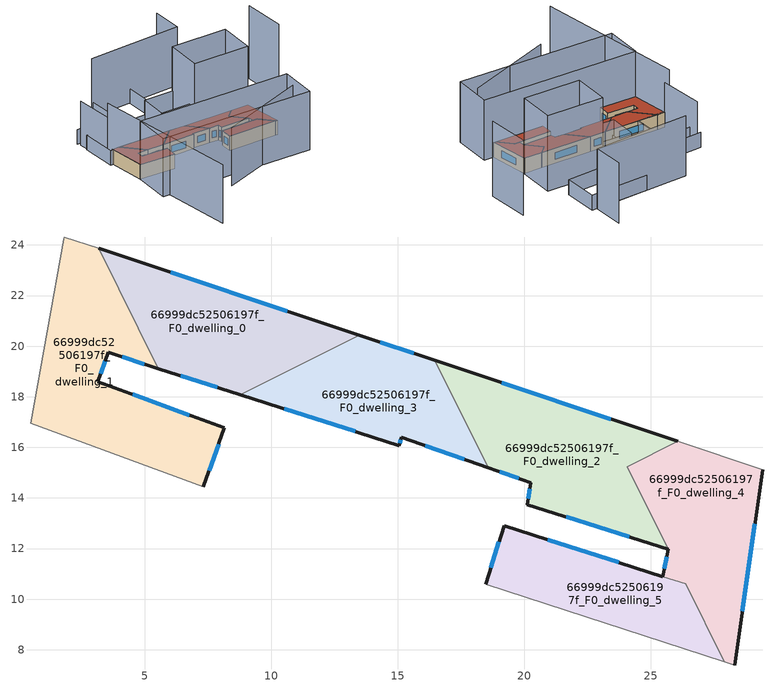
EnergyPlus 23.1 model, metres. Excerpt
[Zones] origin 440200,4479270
66999dc52506197f_F0_dwelling_0
 floor ground (EU_floor_Construction): 13.48,20.43 8.77,18.08 5.54,19.12 3.17,23.87 z0
 wall outside (EU_wall_Construction): 13.48,20.43 3.17,23.87 / 5.54,19.12 8.77,18.08 z0:3
 wall to 66999dc52506197f_F0_dwelling_1 (EU_wall_Construction): 3.17,23.87 5.54,19.12 z0:3
 wall to 66999dc52506197f_F0_dwelling_3 (EU_wall_Construction): 8.77,18.08 13.48,20.43 z0:3
 window (EU_Window_Construction): 10.63,21.38 6.02,22.91 / 6.43,18.83 7.87,18.37 z0.83:2.17
 roof outside (EU_roof_Construction): 13.48,20.43 3.17,23.87 5.54,19.12 8.77,18.08 z3
66999dc52506197f_F0_dwelling_1
 floor ground (EU_floor_Construction): 3.17,23.87 5.54,19.12 3.55,19.75 3.14,18.6 8.15,16.77 7.31,14.43 0.49,16.94 1.8,24.23 1.83,24.31 z0
 wall outside (EU_wall_Construction): 7.31,14.43 8.15,16.77 3.14,18.6 3.55,19.75 5.54,19.12 z0:3
 wall adiabatic (EU_wall_Construction): 3.17,23.87 1.83,24.31 1.8,24.23 0.49,16.94 7.31,14.43 z0:3
 window (EU_Window_Construction): 4.1,19.57 4.99,19.29 / 3.25,18.92 3.44,19.43 / 6.76,17.28 4.52,18.09 / 7.54,15.08 7.92,16.13 z0.83:2.17
 roof outside (EU_roof_Construction): 7.31,14.43 8.15,16.77 3.14,18.6 3.55,19.75 5.54,19.12 3.17,23.87 1.83,24.31 1.8,24.23 0.49,16.94 z3
66999dc52506197f_F0_dwelling_2
 floor ground (EU_floor_Construction): 26.07,16.23 24.07,15.24 25.7,11.98 20.12,13.73 20.26,14.61 18.57,15.2 16.46,19.43 z0
 wall outside (EU_wall_Construction): 18.57,15.2 20.26,14.61 20.12,13.73 25.7,11.98 / 26.07,16.23 16.46,19.43 z0:3
 wall to 66999dc52506197f_F0_dwelling_4 (EU_wall_Construction): 25.7,11.98 24.07,15.24 26.07,16.23 z0:3
 wall to 66999dc52506197f_F0_dwelling_3 (EU_wall_Construction): 16.46,19.43 18.57,15.2 z0:3
 window (EU_Window_Construction): 21.66,13.25 24.15,12.46 / 20.22,14.37 20.16,13.98 / 19.04,15.03 19.79,14.77 / 23.41,17.12 19.12,18.55 z0.83:2.17
 roof outside (EU_roof_Construction): 25.7,11.98 24.07,15.24 26.07,16.23 16.46,19.43 18.57,15.2 20.26,14.61 20.12,13.73 z3
66999dc52506197f_F0_dwelling_3
 floor ground (EU_floor_Construction): 16.46,19.43 18.57,15.2 15.13,16.39 15.05,16.07 8.77,18.08 13.48,20.43 z0
 wall outside (EU_wall_Construction): 16.46,19.43 13.48,20.43 / 8.77,18.08 15.05,16.07 15.13,16.39 18.57,15.2 z0:3
 window (EU_Window_Construction): 15.64,19.71 14.31,20.15 / 16.08,16.06 17.62,15.53 / 15.08,16.16 15.11,16.3 / 10.51,17.53 13.32,16.63 z0.83:2.17
 roof outside (EU_roof_Construction): 18.57,15.2 16.46,19.43 13.48,20.43 8.77,18.08 15.05,16.07 15.13,16.39 z3
66999dc52506197f_F0_dwelling_4
 floor ground (EU_floor_Construction): 29.43,15.11 28.32,7.4 27.91,7.53 26.38,10.6 25.48,10.89 25.7,11.98 24.07,15.24 26.07,16.23 z0
 wall outside (EU_wall_Construction): 28.32,7.4 29.43,15.11 / 25.7,11.98 25.48,10.89 z0:3
 wall adiabatic (EU_wall_Construction): 29.43,15.11 26.07,16.23 / 27.91,7.53 28.32,7.4 z0:3
 wall to 66999dc52506197f_F0_dwelling_5 (EU_wall_Construction): 25.48,10.89 26.38,10.6 27.91,7.53 z0:3
 window (EU_Window_Construction): 28.63,9.53 29.12,12.98 / 25.64,11.68 25.54,11.19 z0.83:2.17
 roof outside (EU_roof_Construction): 28.32,7.4 29.43,15.11 26.07,16.23 24.07,15.24 25.7,11.98 25.48,10.89 26.38,10.6 27.91,7.53 z3
66999dc52506197f_F0_dwelling_5
 floor ground (EU_floor_Construction): 26.38,10.6 27.91,7.53 18.47,10.59 19.2,12.9 25.47,10.89 z0
 wall outside (EU_wall_Construction): 25.47,10.89 19.2,12.9 18.47,10.59 z0:3
 wall adiabatic (EU_wall_Construction): 18.47,10.59 27.91,7.53 z0:3
 window (EU_Window_Construction): 19,12.26 18.67,11.23 / 23.74,11.45 20.93,12.34 z0.83:2.17
 roof outside (EU_roof_Construction): 27.91,7.53 26.38,10.6 25.48,10.89 19.2,12.9 18.47,10.59 z3
shading: 8.76,2.52 27.48,3.34 / 2,25.45 -2.79,-4.46 / 32.95,38.59 31.33,32.57 / 31.33,32.57 12.82,37.55 / 27.64,-0.37 -1.96,9.78 / -1.96,9.78 0.49,16.94 / 0.49,16.94 30.1,6.79 / 30.1,6.79 27.64,-0.37 z0:12; 39.06,15.63 41.05,23.9 / 29.43,15.11 18.64,18.71 / 18.64,18.71 20.95,25.65 / 20.95,25.65 31.74,22.05 / 31.74,22.05 29.43,15.11 z0:15; 19.19,20.19 13.37,22.12 / 13.37,22.12 15.11,27.36 / 15.11,27.36 20.93,25.43 / 20.93,25.43 19.19,20.19 z0:6; 13.05,37.49 11.47,31.43 / 11.47,31.43 3.48,33.52 / 8.88,29.2 15.2,27.24 / 15.2,27.24 13.14,20.6 / 13.14,20.6 6.82,22.56 / 6.82,22.56 8.88,29.2 / 8.94,29.44 7.14,22.54 / 7.14,22.54 1.19,24.09 / 1.19,24.09 3,31 / 3,31 8.94,29.44 / 20.98,35.38 32.3,32.31 / 32.3,32.31 30.49,25.67 / 30.49,25.67 19.18,28.75 / 19.18,28.75 20.98,35.38 z0:3; 3.63,32.9 1.8,24.23 z0:9
[Building]
EU S2 Campaign: North Axis=0; Terrain=City; Solar Distribution=FullExterior
[Site:Location]
Madrid: Latitude=40.5; Longitude=-3.5; Time Zone=1; Elevation=609
[SizingPeriod:WeatherFileDays]
AnnualSizingPeriod: Begin Month=1; Begin Day of Month=1; End Month=12; End Day of Month=31; Day of Week for Start Day=Monday; Use Weather File Daylight Saving Period=No; Use Weather File Rain and Snow Indicators=No
[MATERIAL]
EU_InternalMass_Material: Roughness=MediumRough; Thickness=0.1; Conductivity=1; Density=1800; Specific Heat=900; Thermal Absorptance=0.9; Solar Absorptance=0.7; Visible Absorptance=0.7
[MATERIAL:NOMASS] Roughness=MediumRough; Thermal Absorptance=0.9; Solar Absorptance=0.7; Visible Absorptance=0.7
Name | Thermal Resistance
EU_wall_NoMass | 0.422824
EU_roof_NoMass | 0.364595
EU_floor_NoMass | 0.594177
[WINDOWMATERIAL:SIMPLEGLAZINGSYSTEM]
EU_Window_SimpleGlazing: UFactor=4.675; Solar Heat Gain Coefficient=0.85; Visible Transmittance=0.85
[CONSTRUCTION]
EU_wall_Construction: EU_wall_NoMass
EU_roof_Construction: EU_roof_NoMass
EU_floor_Construction: EU_floor_NoMass
EU_Window_Construction: EU_Window_SimpleGlazing
EU_InternalMass_Construction: EU_InternalMass_Material
[ZONE] Type=1; Multiplier=1; Ceiling Height=autocalculate; Floor Area=autocalculate; Part of Total Floor Area=Yes
Name | Volume
66999dc52506197f_F0_dwelling_0 | 79.9402
66999dc52506197f_F0_dwelling_1 | 98.5214
66999dc52506197f_F0_dwelling_2 | 91.8527
66999dc52506197f_F0_dwelling_3 | 71.2419
66999dc52506197f_F0_dwelling_4 | 76.0774
66999dc52506197f_F0_dwelling_5 | 63.8141
[INTERNALMASS] Construction=EU_InternalMass_Construction
Name | Zone or ZoneList | Surface Area
66999dc52506197f_F0_dwelling_0_EU_InternalMass | 66999dc52506197f_F0_dwelling_0 | 26.6467
66999dc52506197f_F0_dwelling_1_EU_InternalMass | 66999dc52506197f_F0_dwelling_1 | 32.8423
66999dc52506197f_F0_dwelling_2_EU_InternalMass | 66999dc52506197f_F0_dwelling_2 | 30.6175
66999dc52506197f_F0_dwelling_3_EU_InternalMass | 66999dc52506197f_F0_dwelling_3 | 23.7472
66999dc52506197f_F0_dwelling_4_EU_InternalMass | 66999dc52506197f_F0_dwelling_4 | 25.3591
66999dc52506197f_F0_dwelling_5_EU_InternalMass | 66999dc52506197f_F0_dwelling_5 | 21.2777
[OTHEREQUIPMENT] Fuel Type=Electricity; Design Level Calculation Method=Watts/Area; Power per Zone Floor Area=1; Fraction Latent=0; Fraction Radiant=0; Fraction Lost=0; Carbon Dioxide Generation Rate=0; EndUse Subcategory=EU_Step8_InternalGains
Name | Zone or ZoneList or Space or SpaceList | Schedule
EU_Step8_InternalGain_66999dc52506197f_F0_dwelling_0_f000 | 66999dc52506197f_F0_dwelling_0 | EU_Step8_GainSchedule_66999dc52506197f_F0_dwelling_0_f000
EU_Step8_InternalGain_66999dc52506197f_F0_dwelling_1_f000 | 66999dc52506197f_F0_dwelling_1 | EU_Step8_GainSchedule_66999dc52506197f_F0_dwelling_1_f000
EU_Step8_InternalGain_66999dc52506197f_F0_dwelling_2_f000 | 66999dc52506197f_F0_dwelling_2 | EU_Step8_GainSchedule_66999dc52506197f_F0_dwelling_2_f000
EU_Step8_InternalGain_66999dc52506197f_F0_dwelling_3_f000 | 66999dc52506197f_F0_dwelling_3 | EU_Step8_GainSchedule_66999dc52506197f_F0_dwelling_3_f000
EU_Step8_InternalGain_66999dc52506197f_F0_dwelling_4_f000 | 66999dc52506197f_F0_dwelling_4 | EU_Step8_GainSchedule_66999dc52506197f_F0_dwelling_4_f000
EU_Step8_InternalGain_66999dc52506197f_F0_dwelling_5_f000 | 66999dc52506197f_F0_dwelling_5 | EU_Step8_GainSchedule_66999dc52506197f_F0_dwelling_5_f000
[ZONEVENTILATION:DESIGNFLOWRATE] Schedule=EU_AlwaysOn; Design Flow Rate Calculation Method=AirChanges/Hour; Air Changes per Hour=0.68; Ventilation Type=Natural; Fan Pressure Rise=0; Fan Total Efficiency=1; Constant Term Coefficient=1; Temperature Term Coefficient=0; Velocity Term Coefficient=0; Velocity Squared Term Coefficient=0; Minimum Indoor Temperature=-100; Maximum Indoor Temperature=100; Delta Temperature=-100; Minimum Outdoor Temperature=-100; Maximum Outdoor Temperature=100; Maximum Wind Speed=40
Name | Zone or ZoneList or Space or SpaceList
EU_ConstantAir_66999dc52506197f_F0_dwelling_0 | 66999dc52506197f_F0_dwelling_0
EU_ConstantAir_66999dc52506197f_F0_dwelling_1 | 66999dc52506197f_F0_dwelling_1
EU_ConstantAir_66999dc52506197f_F0_dwelling_2 | 66999dc52506197f_F0_dwelling_2
EU_ConstantAir_66999dc52506197f_F0_dwelling_3 | 66999dc52506197f_F0_dwelling_3
EU_ConstantAir_66999dc52506197f_F0_dwelling_4 | 66999dc52506197f_F0_dwelling_4
EU_ConstantAir_66999dc52506197f_F0_dwelling_5 | 66999dc52506197f_F0_dwelling_5
[HVACTEMPLATE:THERMOSTAT] Constant Heating Setpoint=20; Constant Cooling Setpoint=50
EU_HeatOnly_66999dc52506197f_F0_dwelling_0; EU_HeatOnly_66999dc52506197f_F0_dwelling_1; EU_HeatOnly_66999dc52506197f_F0_dwelling_2; EU_HeatOnly_66999dc52506197f_F0_dwelling_3; EU_HeatOnly_66999dc52506197f_F0_dwelling_4; EU_HeatOnly_66999dc52506197f_F0_dwelling_5
[HVACTEMPLATE:ZONE:IDEALLOADSAIRSYSTEM] System Availability Schedule=EU_AlwaysOn; Maximum Heating Supply Air Temperature=50; Minimum Cooling Supply Air Temperature=13; Maximum Heating Supply Air Humidity Ratio=0.0156; Minimum Cooling Supply Air Humidity Ratio=0.0077; Heating Limit=NoLimit; Cooling Limit=NoLimit; Heating Availability Schedule=EU_AlwaysOn; Cooling Availability Schedule=EU_CoolingOff; Dehumidification Control Type=ConstantSensibleHeatRatio; Cooling Sensible Heat Ratio=0.7; Dehumidification Setpoint=60; Humidification Control Type=None; Humidification Setpoint=30; Outdoor Air Method=None; Outdoor Air Flow Rate per Person=0.00944; Outdoor Air Flow Rate per Zone Floor Area=0; Outdoor Air Flow Rate per Zone=0; Demand Controlled Ventilation Type=None; Outdoor Air Economizer Type=NoEconomizer; Heat Recovery Type=None; Sensible Heat Recovery Effectiveness=0.7; Latent Heat Recovery Effectiveness=0.65
Name | Template Thermostat
66999dc52506197f_F0_dwelling_0 | EU_HeatOnly_66999dc52506197f_F0_dwelling_0
66999dc52506197f_F0_dwelling_1 | EU_HeatOnly_66999dc52506197f_F0_dwelling_1
66999dc52506197f_F0_dwelling_2 | EU_HeatOnly_66999dc52506197f_F0_dwelling_2
66999dc52506197f_F0_dwelling_3 | EU_HeatOnly_66999dc52506197f_F0_dwelling_3
66999dc52506197f_F0_dwelling_4 | EU_HeatOnly_66999dc52506197f_F0_dwelling_4
66999dc52506197f_F0_dwelling_5 | EU_HeatOnly_66999dc52506197f_F0_dwelling_5
[SIZING:ZONE] Zone Cooling Design Supply Air Temperature Input Method=SupplyAirTemperature; Zone Cooling Design Supply Air Temperature=13; Zone Heating Design Supply Air Temperature Input Method=SupplyAirTemperature; Zone Heating Design Supply Air Temperature=50; Zone Cooling Design Supply Air Humidity Ratio=0.008; Zone Heating Design Supply Air Humidity Ratio=0.008; Cooling Design Air Flow Method=DesignDay; Cooling Design Air Flow Rate=0; Cooling Minimum Air Flow per Zone Floor Area=0.000762; Cooling Minimum Air Flow=0; Cooling Minimum Air Flow Fraction=0.2; Heating Design Air Flow Method=DesignDay; Heating Design Air Flow Rate=0; Heating Maximum Air Flow per Zone Floor Area=0.002032; Heating Maximum Air Flow=0.141576; Heating Maximum Air Flow Fraction=0.3; Account for Dedicated Outdoor Air System=No; Dedicated Outdoor Air System Control Strategy=NeutralSupplyAir; Dedicated Outdoor Air Low Setpoint Temperature for Design=autosize; Dedicated Outdoor Air High Setpoint Temperature for Design=autosize; Zone Load Sizing Method=Sensible Load Only No Latent Load; Zone Latent Cooling Design Supply Air Humidity Ratio Input Method=HumidityRatioDifference; Zone Cooling Design Supply Air Humidity Ratio Difference=0.005; Zone Latent Heating Design Supply Air Humidity Ratio Input Method=HumidityRatioDifference; Zone Humidification Design Supply Air Humidity Ratio Difference=0.005
66999dc52506197f_F0_dwelling_0; 66999dc52506197f_F0_dwelling_1; 66999dc52506197f_F0_dwelling_2; 66999dc52506197f_F0_dwelling_3; 66999dc52506197f_F0_dwelling_4; 66999dc52506197f_F0_dwelling_5
[SCHEDULE:CONSTANT]
Name | Hourly Value
EU_AlwaysOn | 1
EU_CoolingOff | 0
[SCHEDULE:FILE] Column Number=1; Rows to Skip at Top=0; Number of Hours of Data=8760; Column Separator=Comma; Interpolate to Timestep=No; Minutes per Item=60; Adjust Schedule for Daylight Savings=Yes
Name | File
EU_Step8_GainSchedule_66999dc52506197f_F0_dwelling_0_f000 | ../../schedules/66999dc52506197f/66999dc52506197f_F0_dwelling_0_f000_gain.csv
EU_Step8_GainSchedule_66999dc52506197f_F0_dwelling_1_f000 | ../../schedules/66999dc52506197f/66999dc52506197f_F0_dwelling_1_f000_gain.csv
EU_Step8_GainSchedule_66999dc52506197f_F0_dwelling_2_f000 | ../../schedules/66999dc52506197f/66999dc52506197f_F0_dwelling_2_f000_gain.csv
EU_Step8_GainSchedule_66999dc52506197f_F0_dwelling_3_f000 | ../../schedules/66999dc52506197f/66999dc52506197f_F0_dwelling_3_f000_gain.csv
EU_Step8_GainSchedule_66999dc52506197f_F0_dwelling_4_f000 | ../../schedules/66999dc52506197f/66999dc52506197f_F0_dwelling_4_f000_gain.csv
EU_Step8_GainSchedule_66999dc52506197f_F0_dwelling_5_f000 | ../../schedules/66999dc52506197f/66999dc52506197f_F0_dwelling_5_f000_gain.csv
